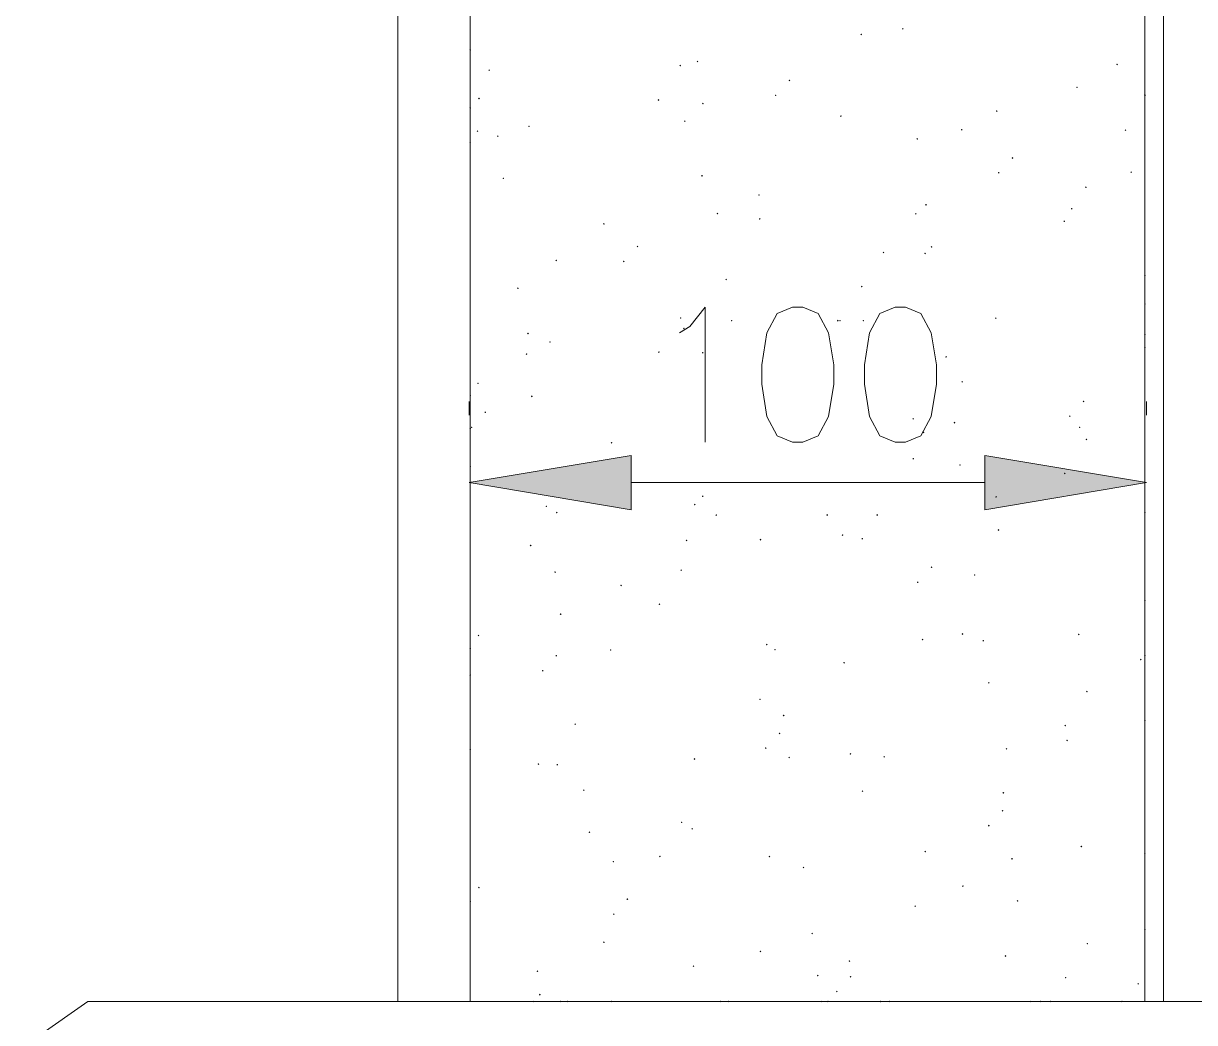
# Model space of a CAD drawing. Header units: millimetres. Extents: x 0 to 414, y 0 to 292.
# Drawn here: x 79.7 to 96.79, y 91.22 to 105.8 of the extents above; entities that cross this region are included whole.
import ezdxf

# ---------------------------------------------------------------- set-up
doc = ezdxf.new("R2010")
doc.units = ezdxf.units.MM

msp = doc.modelspace()

# ---------------------------------------------------------------- hatches: boundary and pattern name
h = msp.add_hatch(color=0)
h.dxf.hatch_style = 2
h.paths.add_polyline_path([(92.533611, 105.703864), (92.520558, 105.716917), (92.533611, 105.729969), (92.546664, 105.716917)])
h = msp.add_hatch(color=0)
h.dxf.hatch_style = 2
h.paths.add_polyline_path([(91.926833, 105.622725), (91.913781, 105.635778), (91.926833, 105.648831), (91.939886, 105.635778)])
h = msp.add_hatch(color=0)
h.dxf.hatch_style = 2
h.paths.add_polyline_path([(86.218889, 105.396947), (86.205836, 105.41), (86.218889, 105.423053), (86.231942, 105.41)])
h = msp.add_hatch(color=0)
h.dxf.hatch_style = 2
h.paths.add_polyline_path([(89.284528, 105.167642), (89.271475, 105.180694), (89.284528, 105.193747), (89.297581, 105.180694)])
h = msp.add_hatch(color=0)
h.dxf.hatch_style = 2
h.paths.add_polyline_path([(89.535, 105.227614), (89.521947, 105.240667), (89.535, 105.253719), (89.548053, 105.240667)])
h = msp.add_hatch(color=0)
h.dxf.hatch_style = 2
h.paths.add_polyline_path([(95.66275, 105.185281), (95.649697, 105.198333), (95.66275, 105.211386), (95.675803, 105.198333)])
h = msp.add_hatch(color=0)
h.dxf.hatch_style = 2
h.paths.add_polyline_path([(86.494056, 105.100614), (86.481003, 105.113667), (86.494056, 105.126719), (86.507108, 105.113667)])
h = msp.add_hatch(color=0)
h.dxf.hatch_style = 2
h.paths.add_polyline_path([(90.879083, 104.952447), (90.866031, 104.9655), (90.879083, 104.978553), (90.892136, 104.9655)])
h = msp.add_hatch(color=0)
h.dxf.hatch_style = 2
h.paths.add_polyline_path([(95.077139, 104.850142), (95.064086, 104.863194), (95.077139, 104.876247), (95.090192, 104.863194)])
h = msp.add_hatch(color=0)
h.dxf.hatch_style = 2
h.paths.add_polyline_path([(86.345889, 104.687864), (86.332836, 104.700917), (86.345889, 104.713969), (86.358942, 104.700917)])
h = msp.add_hatch(color=0)
h.dxf.hatch_style = 2
h.paths.add_polyline_path([(88.967028, 104.666697), (88.953975, 104.67975), (88.967028, 104.692803), (88.980081, 104.67975)])
h = msp.add_hatch(color=0)
h.dxf.hatch_style = 2
h.paths.add_polyline_path([(90.678, 104.733725), (90.664947, 104.746778), (90.678, 104.759831), (90.691053, 104.746778)])
h = msp.add_hatch(color=0)
h.dxf.hatch_style = 2
h.paths.add_polyline_path([(96.068444, 104.740781), (96.055392, 104.753833), (96.068444, 104.766886), (96.081497, 104.753833)])
h = msp.add_hatch(color=0)
h.dxf.hatch_style = 2
h.paths.add_polyline_path([(96.068444, 104.730197), (96.055392, 104.74325), (96.068444, 104.756303), (96.081497, 104.74325)])
h = msp.add_hatch(color=0)
h.dxf.hatch_style = 2
h.paths.add_polyline_path([(96.068444, 104.730197), (96.055392, 104.74325), (96.068444, 104.756303), (96.081497, 104.74325)])
h = msp.add_hatch(color=0)
h.dxf.hatch_style = 2
h.paths.add_polyline_path([(86.218889, 104.550281), (86.205836, 104.563333), (86.218889, 104.576386), (86.231942, 104.563333)])
h = msp.add_hatch(color=0)
h.dxf.hatch_style = 2
h.paths.add_polyline_path([(86.218889, 104.550281), (86.205836, 104.563333), (86.218889, 104.576386), (86.231942, 104.563333)])
h = msp.add_hatch(color=0)
h.dxf.hatch_style = 2
h.paths.add_polyline_path([(89.616139, 104.613781), (89.603086, 104.626833), (89.616139, 104.639886), (89.629192, 104.626833)])
h = msp.add_hatch(color=0)
h.dxf.hatch_style = 2
h.paths.add_polyline_path([(93.905917, 104.504419), (93.892864, 104.517472), (93.905917, 104.530525), (93.918969, 104.517472)])
h = msp.add_hatch(color=0)
h.dxf.hatch_style = 2
h.paths.add_polyline_path([(87.076139, 104.282169), (87.063086, 104.295222), (87.076139, 104.308275), (87.089192, 104.295222)])
h = msp.add_hatch(color=0)
h.dxf.hatch_style = 2
h.paths.add_polyline_path([(89.351556, 104.356253), (89.338503, 104.369306), (89.351556, 104.382358), (89.364608, 104.369306)])
h = msp.add_hatch(color=0)
h.dxf.hatch_style = 2
h.paths.add_polyline_path([(91.6305, 104.430336), (91.617447, 104.443389), (91.6305, 104.456442), (91.643553, 104.443389)])
h = msp.add_hatch(color=0)
h.dxf.hatch_style = 2
h.paths.add_polyline_path([(86.324722, 104.211614), (86.311669, 104.224667), (86.324722, 104.237719), (86.337775, 104.224667)])
h = msp.add_hatch(color=0)
h.dxf.hatch_style = 2
h.paths.add_polyline_path([(86.621056, 104.137531), (86.608003, 104.150583), (86.621056, 104.163636), (86.634108, 104.150583)])
h = msp.add_hatch(color=0)
h.dxf.hatch_style = 2
h.paths.add_polyline_path([(93.394389, 104.232781), (93.381336, 104.245833), (93.394389, 104.258886), (93.407442, 104.245833)])
h = msp.add_hatch(color=0)
h.dxf.hatch_style = 2
h.paths.add_polyline_path([(95.786222, 104.225725), (95.773169, 104.238778), (95.786222, 104.251831), (95.799275, 104.238778)])
h = msp.add_hatch(color=0)
h.dxf.hatch_style = 2
h.paths.add_polyline_path([(86.218889, 104.045808), (86.205836, 104.058861), (86.218889, 104.071914), (86.231942, 104.058861)])
h = msp.add_hatch(color=0)
h.dxf.hatch_style = 2
h.paths.add_polyline_path([(92.745278, 104.098725), (92.732225, 104.111778), (92.745278, 104.124831), (92.758331, 104.111778)])
h = msp.add_hatch(color=0)
h.dxf.hatch_style = 2
h.paths.add_polyline_path([(94.135222, 103.820031), (94.122169, 103.833083), (94.135222, 103.846136), (94.148275, 103.833083)])
h = msp.add_hatch(color=0)
h.dxf.hatch_style = 2
h.paths.add_polyline_path([(93.934139, 103.604836), (93.921086, 103.617889), (93.934139, 103.630942), (93.947192, 103.617889)])
h = msp.add_hatch(color=0)
h.dxf.hatch_style = 2
h.paths.add_polyline_path([(95.867361, 103.611892), (95.854308, 103.624944), (95.867361, 103.637997), (95.880414, 103.624944)])
h = msp.add_hatch(color=0)
h.dxf.hatch_style = 2
h.paths.add_polyline_path([(86.702194, 103.523697), (86.689142, 103.53675), (86.702194, 103.549803), (86.715247, 103.53675)])
h = msp.add_hatch(color=0)
h.dxf.hatch_style = 2
h.paths.add_polyline_path([(89.602028, 103.558975), (89.588975, 103.572028), (89.602028, 103.585081), (89.615081, 103.572028)])
h = msp.add_hatch(color=0)
h.dxf.hatch_style = 2
h.paths.add_polyline_path([(90.434583, 103.280281), (90.421531, 103.293333), (90.434583, 103.306386), (90.447636, 103.293333)])
h = msp.add_hatch(color=0)
h.dxf.hatch_style = 2
h.paths.add_polyline_path([(95.207667, 103.393169), (95.194614, 103.406222), (95.207667, 103.419275), (95.220719, 103.406222)])
h = msp.add_hatch(color=0)
h.dxf.hatch_style = 2
h.paths.add_polyline_path([(92.872278, 103.135642), (92.859225, 103.148694), (92.872278, 103.161747), (92.885331, 103.148694)])
h = msp.add_hatch(color=0)
h.dxf.hatch_style = 2
h.paths.add_polyline_path([(94.999528, 103.079197), (94.986475, 103.09225), (94.999528, 103.105303), (95.012581, 103.09225)])
h = msp.add_hatch(color=0)
h.dxf.hatch_style = 2
h.paths.add_polyline_path([(89.827806, 103.008642), (89.814753, 103.021694), (89.827806, 103.034747), (89.840858, 103.021694)])
h = msp.add_hatch(color=0)
h.dxf.hatch_style = 2
h.paths.add_polyline_path([(90.445167, 102.931031), (90.432114, 102.944083), (90.445167, 102.957136), (90.458219, 102.944083)])
h = msp.add_hatch(color=0)
h.dxf.hatch_style = 2
h.paths.add_polyline_path([(92.724111, 103.005114), (92.711058, 103.018167), (92.724111, 103.031219), (92.737164, 103.018167)])
h = msp.add_hatch(color=0)
h.dxf.hatch_style = 2
h.paths.add_polyline_path([(88.16975, 102.856947), (88.156697, 102.87), (88.16975, 102.883053), (88.182803, 102.87)])
h = msp.add_hatch(color=0)
h.dxf.hatch_style = 2
h.paths.add_polyline_path([(94.890167, 102.895753), (94.877114, 102.908806), (94.890167, 102.921858), (94.903219, 102.908806)])
h = msp.add_hatch(color=0)
h.dxf.hatch_style = 2
h.paths.add_polyline_path([(88.660111, 102.528864), (88.647058, 102.541917), (88.660111, 102.554969), (88.673164, 102.541917)])
h = msp.add_hatch(color=0)
h.dxf.hatch_style = 2
h.paths.add_polyline_path([(92.251389, 102.440669), (92.238336, 102.453722), (92.251389, 102.466775), (92.264442, 102.453722)])
h = msp.add_hatch(color=0)
h.dxf.hatch_style = 2
h.paths.add_polyline_path([(92.858167, 102.426558), (92.845114, 102.439611), (92.858167, 102.452664), (92.871219, 102.439611)])
h = msp.add_hatch(color=0)
h.dxf.hatch_style = 2
h.paths.add_polyline_path([(92.953417, 102.521808), (92.940364, 102.534861), (92.953417, 102.547914), (92.966469, 102.534861)])
h = msp.add_hatch(color=0)
h.dxf.hatch_style = 2
h.paths.add_polyline_path([(87.474778, 102.324253), (87.461725, 102.337306), (87.474778, 102.350358), (87.487831, 102.337306)])
h = msp.add_hatch(color=0)
h.dxf.hatch_style = 2
h.paths.add_polyline_path([(88.459028, 102.310142), (88.445975, 102.323194), (88.459028, 102.336247), (88.472081, 102.323194)])
h = msp.add_hatch(color=0)
h.dxf.hatch_style = 2
h.paths.add_polyline_path([(96.068444, 102.105531), (96.055392, 102.118583), (96.068444, 102.131636), (96.081497, 102.118583)])
h = msp.add_hatch(color=0)
h.dxf.hatch_style = 2
h.paths.add_polyline_path([(96.068444, 102.105531), (96.055392, 102.118583), (96.068444, 102.131636), (96.081497, 102.118583)])
h = msp.add_hatch(color=0)
h.dxf.hatch_style = 2
h.paths.add_polyline_path([(86.913861, 101.918558), (86.900808, 101.931611), (86.913861, 101.944664), (86.926914, 101.931611)])
h = msp.add_hatch(color=0)
h.dxf.hatch_style = 2
h.paths.add_polyline_path([(89.954806, 102.045558), (89.941753, 102.058611), (89.954806, 102.071664), (89.967858, 102.058611)])
h = msp.add_hatch(color=0)
h.dxf.hatch_style = 2
h.paths.add_polyline_path([(91.933889, 101.943253), (91.920836, 101.956306), (91.933889, 101.969358), (91.946942, 101.956306)])
h = msp.add_hatch(color=0)
h.dxf.hatch_style = 2
h.paths.add_polyline_path([(96.068444, 101.689253), (96.055392, 101.702306), (96.068444, 101.715358), (96.081497, 101.702306)])
h = msp.add_hatch(color=0)
h.dxf.hatch_style = 2
h.paths.add_polyline_path([(96.068444, 101.689253), (96.055392, 101.702306), (96.068444, 101.715358), (96.081497, 101.702306)])
h = msp.add_hatch(color=0)
h.dxf.hatch_style = 2
h.paths.add_polyline_path([(96.068444, 101.689253), (96.055392, 101.702306), (96.068444, 101.715358), (96.081497, 101.702306)])
h = msp.add_hatch(color=0)
h.dxf.hatch_style = 2
h.paths.add_polyline_path([(89.291583, 101.484642), (89.278531, 101.497694), (89.291583, 101.510747), (89.304636, 101.497694)])
h = msp.add_hatch(color=0)
h.dxf.hatch_style = 2
h.paths.add_polyline_path([(90.035944, 101.445836), (90.022892, 101.458889), (90.035944, 101.471942), (90.048997, 101.458889)])
h = msp.add_hatch(color=0)
h.dxf.hatch_style = 2
h.paths.add_polyline_path([(90.035944, 101.445836), (90.022892, 101.458889), (90.035944, 101.471942), (90.048997, 101.458889)])
h = msp.add_hatch(color=0)
h.dxf.hatch_style = 2
h.paths.add_polyline_path([(90.035944, 101.445836), (90.022892, 101.458889), (90.035944, 101.471942), (90.048997, 101.458889)])
h = msp.add_hatch(color=0)
h.dxf.hatch_style = 2
h.paths.add_polyline_path([(91.584639, 101.445836), (91.571586, 101.458889), (91.584639, 101.471942), (91.597692, 101.458889)])
h = msp.add_hatch(color=0)
h.dxf.hatch_style = 2
h.paths.add_polyline_path([(91.584639, 101.445836), (91.571586, 101.458889), (91.584639, 101.471942), (91.597692, 101.458889)])
h = msp.add_hatch(color=0)
h.dxf.hatch_style = 2
h.paths.add_polyline_path([(91.584639, 101.445836), (91.571586, 101.458889), (91.584639, 101.471942), (91.597692, 101.458889)])
h = msp.add_hatch(color=0)
h.dxf.hatch_style = 2
h.paths.add_polyline_path([(91.616389, 101.445836), (91.603336, 101.458889), (91.616389, 101.471942), (91.629442, 101.458889)])
h = msp.add_hatch(color=0)
h.dxf.hatch_style = 2
h.paths.add_polyline_path([(91.616389, 101.445836), (91.603336, 101.458889), (91.616389, 101.471942), (91.629442, 101.458889)])
h = msp.add_hatch(color=0)
h.dxf.hatch_style = 2
h.paths.add_polyline_path([(91.616389, 101.445836), (91.603336, 101.458889), (91.616389, 101.471942), (91.629442, 101.458889)])
h = msp.add_hatch(color=0)
h.dxf.hatch_style = 2
h.paths.add_polyline_path([(91.958583, 101.445836), (91.945531, 101.458889), (91.958583, 101.471942), (91.971636, 101.458889)])
h = msp.add_hatch(color=0)
h.dxf.hatch_style = 2
h.paths.add_polyline_path([(91.958583, 101.445836), (91.945531, 101.458889), (91.958583, 101.471942), (91.971636, 101.458889)])
h = msp.add_hatch(color=0)
h.dxf.hatch_style = 2
h.paths.add_polyline_path([(93.891806, 101.481114), (93.878753, 101.494167), (93.891806, 101.507219), (93.904858, 101.494167)])
h = msp.add_hatch(color=0)
h.dxf.hatch_style = 2
h.paths.add_polyline_path([(87.062028, 101.258864), (87.048975, 101.271917), (87.062028, 101.284969), (87.075081, 101.271917)])
h = msp.add_hatch(color=0)
h.dxf.hatch_style = 2
h.paths.add_polyline_path([(89.337444, 101.332947), (89.324392, 101.346), (89.337444, 101.359053), (89.350497, 101.346)])
h = msp.add_hatch(color=0)
h.dxf.hatch_style = 2
h.paths.add_polyline_path([(96.068444, 101.244753), (96.055392, 101.257806), (96.068444, 101.270858), (96.081497, 101.257806)])
h = msp.add_hatch(color=0)
h.dxf.hatch_style = 2
h.paths.add_polyline_path([(87.383056, 101.135392), (87.370003, 101.148444), (87.383056, 101.161497), (87.396108, 101.148444)])
h = msp.add_hatch(color=0)
h.dxf.hatch_style = 2
h.paths.add_polyline_path([(96.068444, 101.050725), (96.055392, 101.063778), (96.068444, 101.076831), (96.081497, 101.063778)])
h = msp.add_hatch(color=0)
h.dxf.hatch_style = 2
h.paths.add_polyline_path([(87.040861, 100.959003), (87.027808, 100.972056), (87.040861, 100.985108), (87.053914, 100.972056)])
h = msp.add_hatch(color=0)
h.dxf.hatch_style = 2
h.paths.add_polyline_path([(88.974083, 100.987225), (88.961031, 101.000278), (88.974083, 101.013331), (88.987136, 101.000278)])
h = msp.add_hatch(color=0)
h.dxf.hatch_style = 2
h.paths.add_polyline_path([(89.612611, 100.976642), (89.599558, 100.989694), (89.612611, 101.002747), (89.625664, 100.989694)])
h = msp.add_hatch(color=0)
h.dxf.hatch_style = 2
h.paths.add_polyline_path([(89.612611, 100.976642), (89.599558, 100.989694), (89.612611, 101.002747), (89.625664, 100.989694)])
h = msp.add_hatch(color=0)
h.dxf.hatch_style = 2
h.paths.add_polyline_path([(93.165083, 100.916669), (93.152031, 100.929722), (93.165083, 100.942775), (93.178136, 100.929722)])
h = msp.add_hatch(color=0)
h.dxf.hatch_style = 2
h.paths.add_polyline_path([(86.331778, 100.532142), (86.318725, 100.545194), (86.331778, 100.558247), (86.344831, 100.545194)])
h = msp.add_hatch(color=0)
h.dxf.hatch_style = 2
h.paths.add_polyline_path([(93.401444, 100.553308), (93.388392, 100.566361), (93.401444, 100.579414), (93.414497, 100.566361)])
h = msp.add_hatch(color=0)
h.dxf.hatch_style = 2
h.paths.add_polyline_path([(86.218889, 100.355753), (86.205836, 100.368806), (86.218889, 100.381858), (86.231942, 100.368806)])
h = msp.add_hatch(color=0)
h.dxf.hatch_style = 2
h.paths.add_polyline_path([(87.118472, 100.341642), (87.105419, 100.354694), (87.118472, 100.367747), (87.131525, 100.354694)])
h = msp.add_hatch(color=0)
h.dxf.hatch_style = 2
h.paths.add_polyline_path([(95.172389, 100.267558), (95.159336, 100.280611), (95.172389, 100.293664), (95.185442, 100.280611)])
h = msp.add_hatch(color=0)
h.dxf.hatch_style = 2
h.paths.add_polyline_path([(86.437611, 100.108808), (86.424558, 100.121861), (86.437611, 100.134914), (86.450664, 100.121861)])
h = msp.add_hatch(color=0)
h.dxf.hatch_style = 2
h.paths.add_polyline_path([(92.685306, 100.013558), (92.672253, 100.026611), (92.685306, 100.039664), (92.698358, 100.026611)])
h = msp.add_hatch(color=0)
h.dxf.hatch_style = 2
h.paths.add_polyline_path([(94.971306, 100.052364), (94.958253, 100.065417), (94.971306, 100.078469), (94.984358, 100.065417)])
h = msp.add_hatch(color=0)
h.dxf.hatch_style = 2
h.paths.add_polyline_path([(86.218889, 99.868919), (86.205836, 99.881972), (86.218889, 99.895025), (86.231942, 99.881972)])
h = msp.add_hatch(color=0)
h.dxf.hatch_style = 2
h.paths.add_polyline_path([(86.218889, 99.868919), (86.205836, 99.881972), (86.218889, 99.895025), (86.231942, 99.881972)])
h = msp.add_hatch(color=0)
h.dxf.hatch_style = 2
h.paths.add_polyline_path([(86.218889, 99.868919), (86.205836, 99.881972), (86.218889, 99.895025), (86.231942, 99.881972)])
h = msp.add_hatch(color=0)
h.dxf.hatch_style = 2
h.paths.add_polyline_path([(86.240056, 99.890086), (86.227003, 99.903139), (86.240056, 99.916192), (86.253108, 99.903139)])
h = msp.add_hatch(color=0)
h.dxf.hatch_style = 2
h.paths.add_polyline_path([(93.288556, 99.957114), (93.275503, 99.970167), (93.288556, 99.983219), (93.301608, 99.970167)])
h = msp.add_hatch(color=0)
h.dxf.hatch_style = 2
h.paths.add_polyline_path([(95.115944, 99.890086), (95.102892, 99.903139), (95.115944, 99.916192), (95.128997, 99.903139)])
h = msp.add_hatch(color=0)
h.dxf.hatch_style = 2
h.paths.add_polyline_path([(88.282639, 99.664308), (88.269586, 99.677361), (88.282639, 99.690414), (88.295692, 99.677361)])
h = msp.add_hatch(color=0)
h.dxf.hatch_style = 2
h.paths.add_polyline_path([(92.837, 99.816003), (92.823947, 99.829056), (92.837, 99.842108), (92.850053, 99.829056)])
h = msp.add_hatch(color=0)
h.dxf.hatch_style = 2
h.paths.add_polyline_path([(95.214722, 99.713697), (95.201669, 99.72675), (95.214722, 99.739803), (95.227775, 99.72675)])
h = msp.add_hatch(color=0)
h.dxf.hatch_style = 2
h.paths.add_polyline_path([(88.568389, 99.490389), (86.204778, 99.095278), (88.568389, 98.700167)])
h = msp.add_hatch(color=0)
h.dxf.hatch_style = 2
h.paths.add_polyline_path([(86.218889, 99.315058), (86.205836, 99.328111), (86.218889, 99.341164), (86.231942, 99.328111)])
h = msp.add_hatch(color=0)
h.dxf.hatch_style = 2
h.paths.add_polyline_path([(86.218889, 99.315058), (86.205836, 99.328111), (86.218889, 99.341164), (86.231942, 99.328111)])
h = msp.add_hatch(color=0)
h.dxf.hatch_style = 2
h.paths.add_polyline_path([(92.685306, 99.431475), (92.672253, 99.444528), (92.685306, 99.457581), (92.698358, 99.444528)])
h = msp.add_hatch(color=0)
h.dxf.hatch_style = 2
h.paths.add_polyline_path([(92.685306, 99.431475), (92.672253, 99.444528), (92.685306, 99.457581), (92.698358, 99.444528)])
h = msp.add_hatch(color=0)
h.dxf.hatch_style = 2
h.paths.add_polyline_path([(93.369694, 99.339753), (93.356642, 99.352806), (93.369694, 99.365858), (93.382747, 99.352806)])
h = msp.add_hatch(color=0)
h.dxf.hatch_style = 2
h.paths.add_polyline_path([(93.729528, 99.490389), (96.093139, 99.095278), (93.729528, 98.700167)])
h = msp.add_hatch(color=0)
h.dxf.hatch_style = 2
h.paths.add_polyline_path([(94.897222, 99.216281), (94.884169, 99.229333), (94.897222, 99.242386), (94.910275, 99.229333)])
h = msp.add_hatch(color=0)
h.dxf.hatch_style = 2
h.paths.add_polyline_path([(89.612611, 98.884669), (89.599558, 98.897722), (89.612611, 98.910775), (89.625664, 98.897722)])
h = msp.add_hatch(color=0)
h.dxf.hatch_style = 2
h.paths.add_polyline_path([(89.612611, 98.884669), (89.599558, 98.897722), (89.612611, 98.910775), (89.625664, 98.897722)])
h = msp.add_hatch(color=0)
h.dxf.hatch_style = 2
h.paths.add_polyline_path([(93.895333, 98.874086), (93.882281, 98.887139), (93.895333, 98.900192), (93.908386, 98.887139)])
h = msp.add_hatch(color=0)
h.dxf.hatch_style = 2
h.paths.add_polyline_path([(87.330139, 98.736503), (87.317086, 98.749556), (87.330139, 98.762608), (87.343192, 98.749556)])
h = msp.add_hatch(color=0)
h.dxf.hatch_style = 2
h.paths.add_polyline_path([(87.481833, 98.644781), (87.468781, 98.657833), (87.481833, 98.670886), (87.494886, 98.657833)])
h = msp.add_hatch(color=0)
h.dxf.hatch_style = 2
h.paths.add_polyline_path([(89.496194, 98.761197), (89.483142, 98.77425), (89.496194, 98.787303), (89.509247, 98.77425)])
h = msp.add_hatch(color=0)
h.dxf.hatch_style = 2
h.paths.add_polyline_path([(96.068444, 98.648308), (96.055392, 98.661361), (96.068444, 98.674414), (96.081497, 98.661361)])
h = msp.add_hatch(color=0)
h.dxf.hatch_style = 2
h.paths.add_polyline_path([(89.810167, 98.609503), (89.797114, 98.622556), (89.810167, 98.635608), (89.823219, 98.622556)])
h = msp.add_hatch(color=0)
h.dxf.hatch_style = 2
h.paths.add_polyline_path([(91.429417, 98.609503), (91.416364, 98.622556), (91.429417, 98.635608), (91.442469, 98.622556)])
h = msp.add_hatch(color=0)
h.dxf.hatch_style = 2
h.paths.add_polyline_path([(91.429417, 98.609503), (91.416364, 98.622556), (91.429417, 98.635608), (91.442469, 98.622556)])
h = msp.add_hatch(color=0)
h.dxf.hatch_style = 2
h.paths.add_polyline_path([(92.159667, 98.609503), (92.146614, 98.622556), (92.159667, 98.635608), (92.172719, 98.622556)])
h = msp.add_hatch(color=0)
h.dxf.hatch_style = 2
h.paths.add_polyline_path([(92.159667, 98.609503), (92.146614, 98.622556), (92.159667, 98.635608), (92.172719, 98.622556)])
h = msp.add_hatch(color=0)
h.dxf.hatch_style = 2
h.paths.add_polyline_path([(91.655194, 98.316697), (91.642142, 98.32975), (91.655194, 98.342803), (91.668247, 98.32975)])
h = msp.add_hatch(color=0)
h.dxf.hatch_style = 2
h.paths.add_polyline_path([(93.930611, 98.390781), (93.917558, 98.403833), (93.930611, 98.416886), (93.943664, 98.403833)])
h = msp.add_hatch(color=0)
h.dxf.hatch_style = 2
h.paths.add_polyline_path([(87.100833, 98.165003), (87.087781, 98.178056), (87.100833, 98.191108), (87.113886, 98.178056)])
h = msp.add_hatch(color=0)
h.dxf.hatch_style = 2
h.paths.add_polyline_path([(89.37625, 98.239086), (89.363197, 98.252139), (89.37625, 98.265192), (89.389303, 98.252139)])
h = msp.add_hatch(color=0)
h.dxf.hatch_style = 2
h.paths.add_polyline_path([(90.45575, 98.249669), (90.442697, 98.262722), (90.45575, 98.275775), (90.468803, 98.262722)])
h = msp.add_hatch(color=0)
h.dxf.hatch_style = 2
h.paths.add_polyline_path([(91.940944, 98.263781), (91.927892, 98.276833), (91.940944, 98.289886), (91.953997, 98.276833)])
h = msp.add_hatch(color=0)
h.dxf.hatch_style = 2
h.paths.add_polyline_path([(87.457139, 97.776947), (87.444086, 97.79), (87.457139, 97.803053), (87.470192, 97.79)])
h = msp.add_hatch(color=0)
h.dxf.hatch_style = 2
h.paths.add_polyline_path([(89.298639, 97.805169), (89.285586, 97.818222), (89.298639, 97.831275), (89.311692, 97.818222)])
h = msp.add_hatch(color=0)
h.dxf.hatch_style = 2
h.paths.add_polyline_path([(92.953417, 97.847503), (92.940364, 97.860556), (92.953417, 97.873608), (92.966469, 97.860556)])
h = msp.add_hatch(color=0)
h.dxf.hatch_style = 2
h.paths.add_polyline_path([(92.752333, 97.628781), (92.739281, 97.641833), (92.752333, 97.654886), (92.765386, 97.641833)])
h = msp.add_hatch(color=0)
h.dxf.hatch_style = 2
h.paths.add_polyline_path([(93.581361, 97.734614), (93.568308, 97.747667), (93.581361, 97.760719), (93.594414, 97.747667)])
h = msp.add_hatch(color=0)
h.dxf.hatch_style = 2
h.paths.add_polyline_path([(88.420222, 97.582919), (88.407169, 97.595972), (88.420222, 97.609025), (88.433275, 97.595972)])
h = msp.add_hatch(color=0)
h.dxf.hatch_style = 2
h.paths.add_polyline_path([(88.981139, 97.307753), (88.968086, 97.320806), (88.981139, 97.333858), (88.994192, 97.320806)])
h = msp.add_hatch(color=0)
h.dxf.hatch_style = 2
h.paths.add_polyline_path([(96.068444, 97.360669), (96.055392, 97.373722), (96.068444, 97.386775), (96.081497, 97.373722)])
h = msp.add_hatch(color=0)
h.dxf.hatch_style = 2
h.paths.add_polyline_path([(87.538278, 97.163114), (87.525225, 97.176167), (87.538278, 97.189219), (87.551331, 97.176167)])
h = msp.add_hatch(color=0)
h.dxf.hatch_style = 2
h.paths.add_polyline_path([(86.338833, 96.852669), (86.325781, 96.865722), (86.338833, 96.878775), (86.351886, 96.865722)])
h = msp.add_hatch(color=0)
h.dxf.hatch_style = 2
h.paths.add_polyline_path([(92.822889, 96.792697), (92.809836, 96.80575), (92.822889, 96.818803), (92.835942, 96.80575)])
h = msp.add_hatch(color=0)
h.dxf.hatch_style = 2
h.paths.add_polyline_path([(93.404972, 96.873836), (93.391919, 96.886889), (93.404972, 96.899942), (93.418025, 96.886889)])
h = msp.add_hatch(color=0)
h.dxf.hatch_style = 2
h.paths.add_polyline_path([(93.708361, 96.775058), (93.695308, 96.788111), (93.708361, 96.801164), (93.721414, 96.788111)])
h = msp.add_hatch(color=0)
h.dxf.hatch_style = 2
h.paths.add_polyline_path([(95.101833, 96.866781), (95.088781, 96.879833), (95.101833, 96.892886), (95.114886, 96.879833)])
h = msp.add_hatch(color=0)
h.dxf.hatch_style = 2
h.paths.add_polyline_path([(86.218889, 96.665697), (86.205836, 96.67875), (86.218889, 96.691803), (86.231942, 96.67875)])
h = msp.add_hatch(color=0)
h.dxf.hatch_style = 2
h.paths.add_polyline_path([(88.268528, 96.641003), (88.255475, 96.654056), (88.268528, 96.667108), (88.281581, 96.654056)])
h = msp.add_hatch(color=0)
h.dxf.hatch_style = 2
h.paths.add_polyline_path([(90.547472, 96.718614), (90.534419, 96.731667), (90.547472, 96.744719), (90.560525, 96.731667)])
h = msp.add_hatch(color=0)
h.dxf.hatch_style = 2
h.paths.add_polyline_path([(90.667417, 96.644531), (90.654364, 96.657583), (90.667417, 96.670636), (90.680469, 96.657583)])
h = msp.add_hatch(color=0)
h.dxf.hatch_style = 2
h.paths.add_polyline_path([(87.474778, 96.556336), (87.461725, 96.569389), (87.474778, 96.582442), (87.487831, 96.569389)])
h = msp.add_hatch(color=0)
h.dxf.hatch_style = 2
h.paths.add_polyline_path([(91.676361, 96.454031), (91.663308, 96.467083), (91.676361, 96.480136), (91.689414, 96.467083)])
h = msp.add_hatch(color=0)
h.dxf.hatch_style = 2
h.paths.add_polyline_path([(96.008472, 96.499892), (95.995419, 96.512944), (96.008472, 96.525997), (96.021525, 96.512944)])
h = msp.add_hatch(color=0)
h.dxf.hatch_style = 2
h.paths.add_polyline_path([(96.068444, 96.563392), (96.055392, 96.576444), (96.068444, 96.589497), (96.081497, 96.576444)])
h = msp.add_hatch(color=0)
h.dxf.hatch_style = 2
h.paths.add_polyline_path([(96.068444, 96.563392), (96.055392, 96.576444), (96.068444, 96.589497), (96.081497, 96.576444)])
h = msp.add_hatch(color=0)
h.dxf.hatch_style = 2
h.paths.add_polyline_path([(86.218889, 96.274114), (86.205836, 96.287167), (86.218889, 96.300219), (86.231942, 96.287167)])
h = msp.add_hatch(color=0)
h.dxf.hatch_style = 2
h.paths.add_polyline_path([(87.277222, 96.337614), (87.264169, 96.350667), (87.277222, 96.363719), (87.290275, 96.350667)])
h = msp.add_hatch(color=0)
h.dxf.hatch_style = 2
h.paths.add_polyline_path([(93.7895, 96.161225), (93.776447, 96.174278), (93.7895, 96.187331), (93.802553, 96.174278)])
h = msp.add_hatch(color=0)
h.dxf.hatch_style = 2
h.paths.add_polyline_path([(90.448694, 95.921336), (90.435642, 95.934389), (90.448694, 95.947442), (90.461747, 95.934389)])
h = msp.add_hatch(color=0)
h.dxf.hatch_style = 2
h.paths.add_polyline_path([(95.221778, 96.034225), (95.208725, 96.047278), (95.221778, 96.060331), (95.234831, 96.047278)])
h = msp.add_hatch(color=0)
h.dxf.hatch_style = 2
h.paths.add_polyline_path([(87.749944, 95.557975), (87.736892, 95.571028), (87.749944, 95.584081), (87.762997, 95.571028)])
h = msp.add_hatch(color=0)
h.dxf.hatch_style = 2
h.paths.add_polyline_path([(90.794417, 95.684975), (90.781364, 95.698028), (90.794417, 95.711081), (90.807469, 95.698028)])
h = msp.add_hatch(color=0)
h.dxf.hatch_style = 2
h.paths.add_polyline_path([(96.068444, 95.607364), (96.055392, 95.620417), (96.068444, 95.633469), (96.081497, 95.620417)])
h = msp.add_hatch(color=0)
h.dxf.hatch_style = 2
h.paths.add_polyline_path([(96.068444, 95.607364), (96.055392, 95.620417), (96.068444, 95.633469), (96.081497, 95.620417)])
h = msp.add_hatch(color=0)
h.dxf.hatch_style = 2
h.paths.add_polyline_path([(90.734444, 95.423919), (90.721392, 95.436972), (90.734444, 95.450025), (90.747497, 95.436972)])
h = msp.add_hatch(color=0)
h.dxf.hatch_style = 2
h.paths.add_polyline_path([(94.904278, 95.536808), (94.891225, 95.549861), (94.904278, 95.562914), (94.917331, 95.549861)])
h = msp.add_hatch(color=0)
h.dxf.hatch_style = 2
h.paths.add_polyline_path([(94.9325, 95.321614), (94.919447, 95.334667), (94.9325, 95.347719), (94.945553, 95.334667)])
h = msp.add_hatch(color=0)
h.dxf.hatch_style = 2
h.paths.add_polyline_path([(86.218889, 95.184031), (86.205836, 95.197083), (86.218889, 95.210136), (86.231942, 95.197083)])
h = msp.add_hatch(color=0)
h.dxf.hatch_style = 2
h.paths.add_polyline_path([(86.218889, 95.184031), (86.205836, 95.197083), (86.218889, 95.210136), (86.231942, 95.197083)])
h = msp.add_hatch(color=0)
h.dxf.hatch_style = 2
h.paths.add_polyline_path([(86.218889, 95.184031), (86.205836, 95.197083), (86.218889, 95.210136), (86.231942, 95.197083)])
h = msp.add_hatch(color=0)
h.dxf.hatch_style = 2
h.paths.add_polyline_path([(89.492667, 95.049975), (89.479614, 95.063028), (89.492667, 95.076081), (89.505719, 95.063028)])
h = msp.add_hatch(color=0)
h.dxf.hatch_style = 2
h.paths.add_polyline_path([(90.533361, 95.208725), (90.520308, 95.221778), (90.533361, 95.234831), (90.546414, 95.221778)])
h = msp.add_hatch(color=0)
h.dxf.hatch_style = 2
h.paths.add_polyline_path([(90.875556, 95.071142), (90.862503, 95.084194), (90.875556, 95.097247), (90.888608, 95.084194)])
h = msp.add_hatch(color=0)
h.dxf.hatch_style = 2
h.paths.add_polyline_path([(91.768083, 95.124058), (91.755031, 95.137111), (91.768083, 95.150164), (91.781136, 95.137111)])
h = msp.add_hatch(color=0)
h.dxf.hatch_style = 2
h.paths.add_polyline_path([(92.261972, 95.081725), (92.248919, 95.094778), (92.261972, 95.107831), (92.275025, 95.094778)])
h = msp.add_hatch(color=0)
h.dxf.hatch_style = 2
h.paths.add_polyline_path([(94.047028, 95.198142), (94.033975, 95.211194), (94.047028, 95.224247), (94.060081, 95.211194)])
h = msp.add_hatch(color=0)
h.dxf.hatch_style = 2
h.paths.add_polyline_path([(87.213722, 94.975892), (87.200669, 94.988944), (87.213722, 95.001997), (87.226775, 94.988944)])
h = msp.add_hatch(color=0)
h.dxf.hatch_style = 2
h.paths.add_polyline_path([(87.488889, 94.965308), (87.475836, 94.978361), (87.488889, 94.991414), (87.501942, 94.978361)])
h = msp.add_hatch(color=0)
h.dxf.hatch_style = 2
h.paths.add_polyline_path([(87.876944, 94.594892), (87.863892, 94.607944), (87.876944, 94.620997), (87.889997, 94.607944)])
h = msp.add_hatch(color=0)
h.dxf.hatch_style = 2
h.paths.add_polyline_path([(91.944472, 94.580781), (91.931419, 94.593833), (91.944472, 94.606886), (91.957525, 94.593833)])
h = msp.add_hatch(color=0)
h.dxf.hatch_style = 2
h.paths.add_polyline_path([(94.001167, 94.556086), (93.988114, 94.569139), (94.001167, 94.582192), (94.014219, 94.569139)])
h = msp.add_hatch(color=0)
h.dxf.hatch_style = 2
h.paths.add_polyline_path([(93.990583, 94.295031), (93.977531, 94.308083), (93.990583, 94.321136), (94.003636, 94.308083)])
h = msp.add_hatch(color=0)
h.dxf.hatch_style = 2
h.paths.add_polyline_path([(89.305694, 94.125697), (89.292642, 94.13875), (89.305694, 94.151803), (89.318747, 94.13875)])
h = msp.add_hatch(color=0)
h.dxf.hatch_style = 2
h.paths.add_polyline_path([(89.457389, 94.030447), (89.444336, 94.0435), (89.457389, 94.056553), (89.470442, 94.0435)])
h = msp.add_hatch(color=0)
h.dxf.hatch_style = 2
h.paths.add_polyline_path([(93.7895, 94.076308), (93.776447, 94.089361), (93.7895, 94.102414), (93.802553, 94.089361)])
h = msp.add_hatch(color=0)
h.dxf.hatch_style = 2
h.paths.add_polyline_path([(87.958083, 93.981058), (87.945031, 93.994111), (87.958083, 94.007164), (87.971136, 93.994111)])
h = msp.add_hatch(color=0)
h.dxf.hatch_style = 2
h.paths.add_polyline_path([(92.861694, 93.698836), (92.848642, 93.711889), (92.861694, 93.724942), (92.874747, 93.711889)])
h = msp.add_hatch(color=0)
h.dxf.hatch_style = 2
h.paths.add_polyline_path([(95.140639, 93.772919), (95.127586, 93.785972), (95.140639, 93.799025), (95.153692, 93.785972)])
h = msp.add_hatch(color=0)
h.dxf.hatch_style = 2
h.paths.add_polyline_path([(88.307333, 93.550669), (88.294281, 93.563722), (88.307333, 93.576775), (88.320386, 93.563722)])
h = msp.add_hatch(color=0)
h.dxf.hatch_style = 2
h.paths.add_polyline_path([(88.988194, 93.628281), (88.975142, 93.641333), (88.988194, 93.654386), (89.001247, 93.641333)])
h = msp.add_hatch(color=0)
h.dxf.hatch_style = 2
h.paths.add_polyline_path([(90.586278, 93.624753), (90.573225, 93.637806), (90.586278, 93.650858), (90.599331, 93.637806)])
h = msp.add_hatch(color=0)
h.dxf.hatch_style = 2
h.paths.add_polyline_path([(94.128167, 93.593003), (94.115114, 93.606056), (94.128167, 93.619108), (94.141219, 93.606056)])
h = msp.add_hatch(color=0)
h.dxf.hatch_style = 2
h.paths.add_polyline_path([(96.068444, 93.670614), (96.055392, 93.683667), (96.068444, 93.696719), (96.081497, 93.683667)])
h = msp.add_hatch(color=0)
h.dxf.hatch_style = 2
h.paths.add_polyline_path([(91.083694, 93.466003), (91.070642, 93.479056), (91.083694, 93.492108), (91.096747, 93.479056)])
h = msp.add_hatch(color=0)
h.dxf.hatch_style = 2
h.paths.add_polyline_path([(86.345889, 93.173197), (86.332836, 93.18625), (86.345889, 93.199303), (86.358942, 93.18625)])
h = msp.add_hatch(color=0)
h.dxf.hatch_style = 2
h.paths.add_polyline_path([(93.412028, 93.194364), (93.398975, 93.207417), (93.412028, 93.220469), (93.425081, 93.207417)])
h = msp.add_hatch(color=0)
h.dxf.hatch_style = 2
h.paths.add_polyline_path([(88.511944, 93.003864), (88.498892, 93.016917), (88.511944, 93.029969), (88.524997, 93.016917)])
h = msp.add_hatch(color=0)
h.dxf.hatch_style = 2
h.paths.add_polyline_path([(86.218889, 92.972114), (86.205836, 92.985167), (86.218889, 92.998219), (86.231942, 92.985167)])
h = msp.add_hatch(color=0)
h.dxf.hatch_style = 2
h.paths.add_polyline_path([(92.713528, 92.901558), (92.700475, 92.914611), (92.713528, 92.927664), (92.726581, 92.914611)])
h = msp.add_hatch(color=0)
h.dxf.hatch_style = 2
h.paths.add_polyline_path([(94.209306, 92.979169), (94.196253, 92.992222), (94.209306, 93.005275), (94.222358, 92.992222)])
h = msp.add_hatch(color=0)
h.dxf.hatch_style = 2
h.paths.add_polyline_path([(88.314389, 92.785142), (88.301336, 92.798194), (88.314389, 92.811247), (88.327442, 92.798194)])
h = msp.add_hatch(color=0)
h.dxf.hatch_style = 2
h.paths.add_polyline_path([(91.210694, 92.502919), (91.197642, 92.515972), (91.210694, 92.529025), (91.223747, 92.515972)])
h = msp.add_hatch(color=0)
h.dxf.hatch_style = 2
h.paths.add_polyline_path([(96.068444, 92.562892), (96.055392, 92.575944), (96.068444, 92.588997), (96.081497, 92.575944)])
h = msp.add_hatch(color=0)
h.dxf.hatch_style = 2
h.paths.add_polyline_path([(96.068444, 92.562892), (96.055392, 92.575944), (96.068444, 92.588997), (96.081497, 92.575944)])
h = msp.add_hatch(color=0)
h.dxf.hatch_style = 2
h.paths.add_polyline_path([(96.068444, 92.562892), (96.055392, 92.575944), (96.068444, 92.588997), (96.081497, 92.575944)])
h = msp.add_hatch(color=0)
h.dxf.hatch_style = 2
h.paths.add_polyline_path([(88.16975, 92.375919), (88.156697, 92.388972), (88.16975, 92.402025), (88.182803, 92.388972)])
h = msp.add_hatch(color=0)
h.dxf.hatch_style = 2
h.paths.add_polyline_path([(95.228833, 92.354753), (95.215781, 92.367806), (95.228833, 92.380858), (95.241886, 92.367806)])
h = msp.add_hatch(color=0)
h.dxf.hatch_style = 2
h.paths.add_polyline_path([(90.45575, 92.241864), (90.442697, 92.254917), (90.45575, 92.267969), (90.468803, 92.254917)])
h = msp.add_hatch(color=0)
h.dxf.hatch_style = 2
h.paths.add_polyline_path([(94.032917, 92.174836), (94.019864, 92.187889), (94.032917, 92.200942), (94.045969, 92.187889)])
h = msp.add_hatch(color=0)
h.dxf.hatch_style = 2
h.paths.add_polyline_path([(89.478556, 92.026669), (89.465503, 92.039722), (89.478556, 92.052775), (89.491608, 92.039722)])
h = msp.add_hatch(color=0)
h.dxf.hatch_style = 2
h.paths.add_polyline_path([(91.753972, 92.100753), (91.740919, 92.113806), (91.753972, 92.126858), (91.767025, 92.113806)])
h = msp.add_hatch(color=0)
h.dxf.hatch_style = 2
h.paths.add_polyline_path([(87.199611, 91.952586), (87.186558, 91.965639), (87.199611, 91.978692), (87.212664, 91.965639)])
h = msp.add_hatch(color=0)
h.dxf.hatch_style = 2
h.paths.add_polyline_path([(91.291833, 91.889086), (91.278781, 91.902139), (91.291833, 91.915192), (91.304886, 91.902139)])
h = msp.add_hatch(color=0)
h.dxf.hatch_style = 2
h.paths.add_polyline_path([(91.771611, 91.871447), (91.758558, 91.8845), (91.771611, 91.897553), (91.784664, 91.8845)])
h = msp.add_hatch(color=0)
h.dxf.hatch_style = 2
h.paths.add_polyline_path([(94.911333, 91.857336), (94.898281, 91.870389), (94.911333, 91.883442), (94.924386, 91.870389)])
h = msp.add_hatch(color=0)
h.dxf.hatch_style = 2
h.paths.add_polyline_path([(91.570528, 91.656253), (91.557475, 91.669306), (91.570528, 91.682358), (91.583581, 91.669306)])
h = msp.add_hatch(color=0)
h.dxf.hatch_style = 2
h.paths.add_polyline_path([(95.969667, 91.769142), (95.956614, 91.782194), (95.969667, 91.795247), (95.982719, 91.782194)])
h = msp.add_hatch(color=0)
h.dxf.hatch_style = 2
h.paths.add_polyline_path([(87.146694, 91.511614), (87.133642, 91.524667), (87.146694, 91.537719), (87.159747, 91.524667)])
h = msp.add_hatch(color=0)
h.dxf.hatch_style = 2
h.paths.add_polyline_path([(87.146694, 91.511614), (87.133642, 91.524667), (87.146694, 91.537719), (87.159747, 91.524667)])
h = msp.add_hatch(color=0)
h.dxf.hatch_style = 2
h.paths.add_polyline_path([(87.234889, 91.610392), (87.221836, 91.623444), (87.234889, 91.636497), (87.247942, 91.623444)])
h = msp.add_hatch(color=0)
h.dxf.hatch_style = 2
h.paths.add_polyline_path([(87.538278, 91.511614), (87.525225, 91.524667), (87.538278, 91.537719), (87.551331, 91.524667)])
h = msp.add_hatch(color=0)
h.dxf.hatch_style = 2
h.paths.add_polyline_path([(87.538278, 91.511614), (87.525225, 91.524667), (87.538278, 91.537719), (87.551331, 91.524667)])
h = msp.add_hatch(color=0)
h.dxf.hatch_style = 2
h.paths.add_polyline_path([(87.640583, 91.511614), (87.627531, 91.524667), (87.640583, 91.537719), (87.653636, 91.524667)])
h = msp.add_hatch(color=0)
h.dxf.hatch_style = 2
h.paths.add_polyline_path([(87.640583, 91.511614), (87.627531, 91.524667), (87.640583, 91.537719), (87.653636, 91.524667)])
h = msp.add_hatch(color=0)
h.dxf.hatch_style = 2
h.paths.add_polyline_path([(87.640583, 91.511614), (87.627531, 91.524667), (87.640583, 91.537719), (87.653636, 91.524667)])
h = msp.add_hatch(color=0)
h.dxf.hatch_style = 2
h.paths.add_polyline_path([(88.282639, 91.511614), (88.269586, 91.524667), (88.282639, 91.537719), (88.295692, 91.524667)])
h = msp.add_hatch(color=0)
h.dxf.hatch_style = 2
h.paths.add_polyline_path([(89.870139, 91.511614), (89.857086, 91.524667), (89.870139, 91.537719), (89.883192, 91.524667)])
h = msp.add_hatch(color=0)
h.dxf.hatch_style = 2
h.paths.add_polyline_path([(89.870139, 91.511614), (89.857086, 91.524667), (89.870139, 91.537719), (89.883192, 91.524667)])
h = msp.add_hatch(color=0)
h.dxf.hatch_style = 2
h.paths.add_polyline_path([(89.990083, 91.511614), (89.977031, 91.524667), (89.990083, 91.537719), (90.003136, 91.524667)])
h = msp.add_hatch(color=0)
h.dxf.hatch_style = 2
h.paths.add_polyline_path([(89.990083, 91.511614), (89.977031, 91.524667), (89.990083, 91.537719), (90.003136, 91.524667)])
h = msp.add_hatch(color=0)
h.dxf.hatch_style = 2
h.paths.add_polyline_path([(91.341222, 91.511614), (91.328169, 91.524667), (91.341222, 91.537719), (91.354275, 91.524667)])
h = msp.add_hatch(color=0)
h.dxf.hatch_style = 2
h.paths.add_polyline_path([(91.341222, 91.511614), (91.328169, 91.524667), (91.341222, 91.537719), (91.354275, 91.524667)])
h = msp.add_hatch(color=0)
h.dxf.hatch_style = 2
h.paths.add_polyline_path([(91.44, 91.511614), (91.426947, 91.524667), (91.44, 91.537719), (91.453053, 91.524667)])
h = msp.add_hatch(color=0)
h.dxf.hatch_style = 2
h.paths.add_polyline_path([(91.44, 91.511614), (91.426947, 91.524667), (91.44, 91.537719), (91.453053, 91.524667)])
h = msp.add_hatch(color=0)
h.dxf.hatch_style = 2
h.paths.add_polyline_path([(91.44, 91.511614), (91.426947, 91.524667), (91.44, 91.537719), (91.453053, 91.524667)])
h = msp.add_hatch(color=0)
h.dxf.hatch_style = 2
h.paths.add_polyline_path([(92.205528, 91.511614), (92.192475, 91.524667), (92.205528, 91.537719), (92.218581, 91.524667)])
h = msp.add_hatch(color=0)
h.dxf.hatch_style = 2
h.paths.add_polyline_path([(92.205528, 91.511614), (92.192475, 91.524667), (92.205528, 91.537719), (92.218581, 91.524667)])
h = msp.add_hatch(color=0)
h.dxf.hatch_style = 2
h.paths.add_polyline_path([(92.343111, 91.511614), (92.330058, 91.524667), (92.343111, 91.537719), (92.356164, 91.524667)])
h = msp.add_hatch(color=0)
h.dxf.hatch_style = 2
h.paths.add_polyline_path([(92.343111, 91.511614), (92.330058, 91.524667), (92.343111, 91.537719), (92.356164, 91.524667)])
h = msp.add_hatch(color=0)
h.dxf.hatch_style = 2
h.paths.add_polyline_path([(94.403333, 91.511614), (94.390281, 91.524667), (94.403333, 91.537719), (94.416386, 91.524667)])
h = msp.add_hatch(color=0)
h.dxf.hatch_style = 2
h.paths.add_polyline_path([(94.403333, 91.511614), (94.390281, 91.524667), (94.403333, 91.537719), (94.416386, 91.524667)])
h = msp.add_hatch(color=0)
h.dxf.hatch_style = 2
h.paths.add_polyline_path([(94.540917, 91.511614), (94.527864, 91.524667), (94.540917, 91.537719), (94.553969, 91.524667)])
h = msp.add_hatch(color=0)
h.dxf.hatch_style = 2
h.paths.add_polyline_path([(94.540917, 91.511614), (94.527864, 91.524667), (94.540917, 91.537719), (94.553969, 91.524667)])
h = msp.add_hatch(color=0)
h.dxf.hatch_style = 2
h.paths.add_polyline_path([(94.692611, 91.511614), (94.679558, 91.524667), (94.692611, 91.537719), (94.705664, 91.524667)])
h = msp.add_hatch(color=0)
h.dxf.hatch_style = 2
h.paths.add_polyline_path([(94.692611, 91.511614), (94.679558, 91.524667), (94.692611, 91.537719), (94.705664, 91.524667)])
h = msp.add_hatch(color=0)
h.dxf.hatch_style = 2
h.paths.add_polyline_path([(94.692611, 91.511614), (94.679558, 91.524667), (94.692611, 91.537719), (94.705664, 91.524667)])
h = msp.add_hatch(color=0)
h.dxf.hatch_style = 2
h.paths.add_polyline_path([(95.733306, 91.511614), (95.720253, 91.524667), (95.733306, 91.537719), (95.746358, 91.524667)])
h = msp.add_hatch(color=0)
h.dxf.hatch_style = 2
h.paths.add_polyline_path([(95.733306, 91.511614), (95.720253, 91.524667), (95.733306, 91.537719), (95.746358, 91.524667)])

# ---------------------------------------------------------------- linework, layer by layer
at = {"color": 0, "lineweight": 0}
for points in [[(85.160556, 137.615083), (85.160556, 91.524667)], [(86.218889, 91.524667), (86.218889, 137.615083)], [(96.068444, 137.615083), (96.068444, 91.524667)], [(96.340083, 137.615083), (96.340083, 91.524667)], [(89.273944, 101.278972), (89.422111, 101.374222), (89.647889, 101.656444), (89.647889, 99.687944)], [(86.204778, 100.277083), (86.204778, 100.079528)], [(96.093139, 100.277083), (96.093139, 100.079528)], [(88.568389, 99.095278), (93.729528, 99.095278)], [(79.248, 90.554528), (80.634417, 91.524667)], [(80.634417, 91.524667), (107.667778, 91.524667)]]:
    msp.add_lwpolyline(points, dxfattribs=at)
for points in [[(90.921417, 101.656444), (90.699167, 101.561194), (90.547472, 101.278972), (90.473389, 100.813306), (90.473389, 100.531083), (90.547472, 100.061889), (90.699167, 99.779667), (90.921417, 99.687944), (91.073111, 99.687944), (91.298889, 99.779667), (91.447056, 100.061889), (91.524667, 100.531083), (91.524667, 100.813306), (91.447056, 101.278972), (91.298889, 101.561194), (91.073111, 101.656444)], [(92.42425, 101.656444), (92.198472, 101.561194), (92.046778, 101.278972), (91.972694, 100.813306), (91.972694, 100.531083), (92.046778, 100.061889), (92.198472, 99.779667), (92.42425, 99.687944), (92.572417, 99.687944), (92.798194, 99.779667), (92.949889, 100.061889), (93.023972, 100.531083), (93.023972, 100.813306), (92.949889, 101.278972), (92.798194, 101.561194), (92.572417, 101.656444)], [(88.568389, 99.490389), (86.204778, 99.095278), (88.568389, 98.700167)], [(93.729528, 99.490389), (96.093139, 99.095278), (93.729528, 98.700167)]]:
    msp.add_lwpolyline(points, close=True, dxfattribs=at)

doc.saveas('drawing.dxf')
